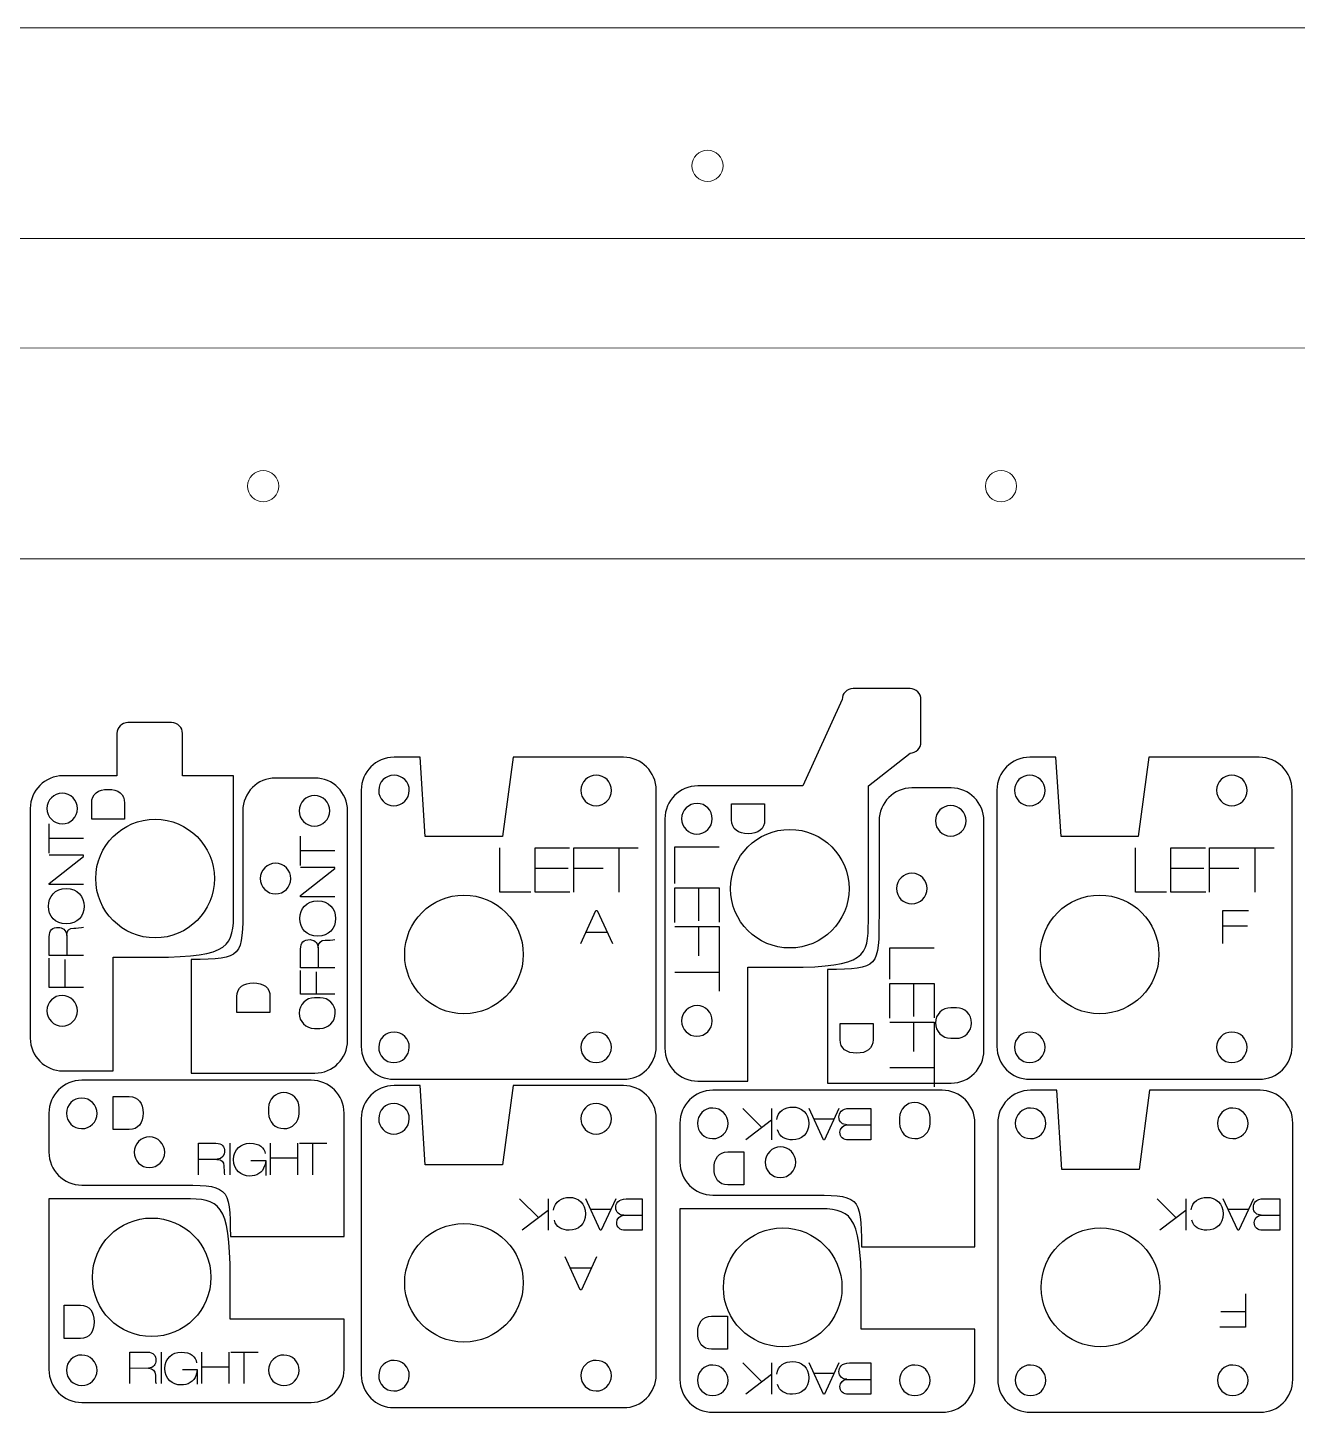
# Model space of a CAD drawing. Header units: millimetres. Extents: x 3 to 781, y 1 to 299.
# Drawn here: x 101.6 to 194.6, y 197.3 to 298.7 of the extents above; entities that cross this region are included whole.
import ezdxf

# ---------------------------------------------------------------- set-up
doc = ezdxf.new("R2010")
doc.units = ezdxf.units.MM
doc.layers.add('Layer_1', color=1, linetype='CONTINUOUS', true_color=0xff0000)
doc.layers.add('New Right D arm', color=1, linetype='CONTINUOUS', lineweight=0, true_color=0xff0000)

msp = doc.modelspace()

# ---------------------------------------------------------------- linework, layer by layer
at = {"layer": 'Layer_1', "color": 1, "true_color": 0xff0000}
for points in [[(166.23, 250.3), (162.06, 250.3)], [(161.26, 249.5), (158.38, 243.18), (150.69, 243.18)], [(167.03, 246.39), (167.03, 249.5), (167.03, 249.5)], [(112.18, 247.82), (108.98, 247.82)], [(108.18, 247.02), (108.18, 243.92), (104.23, 243.92)], [(112.97, 243.92), (112.98, 243.92), (112.98, 247.02)], [(130.75, 239.48), (130.38, 245.28), (128.46, 245.28)], [(145.25, 245.28), (137.18, 245.28), (136.41, 239.48), (130.75, 239.48), (130.75, 239.48)], [(163.18, 233.26), (163.18, 243.18), (166.23, 245.58)], [(177.29, 239.48), (176.91, 245.28), (174.99, 245.28)], [(191.79, 245.28), (183.71, 245.28), (182.94, 239.48), (177.29, 239.48), (177.29, 239.48)], [(116.72, 234), (116.72, 243.92), (112.97, 243.92), (112.97, 243.92)], [(122.66, 243.76), (119.79, 243.76)], [(126.06, 242.88), (126.06, 224.11)], [(129.58, 242.85), (129.58, 242.85)], [(144.37, 242.85), (144.37, 242.85)], [(147.65, 224.11), (147.65, 242.88)], [(169.24, 243.03), (166.37, 243.03)], [(172.59, 242.88), (172.59, 224.11)], [(176.11, 242.85), (176.11, 242.85)], [(190.91, 242.85), (190.91, 242.85)], [(194.19, 224.11), (194.19, 242.88)], [(101.83, 241.52), (101.83, 224.72)], [(117.39, 241.36), (117.39, 234.49), (117.39, 234.49)], [(125.06, 224.56), (125.06, 241.36)], [(104.17, 240.4), (104.17, 240.4)], [(122.63, 240.24), (122.63, 240.24)], [(148.29, 240.78), (148.29, 223.98)], [(163.97, 240.63), (163.96, 233.76), (163.96, 233.76)], [(171.64, 223.83), (171.64, 240.63)], [(150.63, 239.66), (150.63, 239.66)], [(169.21, 239.51), (169.21, 239.51)], [(119.79, 235.28), (119.79, 235.28)], [(166.36, 234.55), (166.36, 234.55)], [(110.97, 232.06), (110.97, 232.06)], [(157.43, 231.32), (157.43, 231.32)], [(104.23, 222.33), (107.91, 222.33), (107.91, 230.65), (110.97, 230.65)], [(113.61, 230.48), (113.61, 222.16), (122.66, 222.16)], [(137.92, 230.85), (137.92, 230.85)], [(184.45, 230.85), (184.45, 230.85)], [(150.69, 221.58), (154.37, 221.58), (154.37, 229.91), (157.43, 229.91)], [(160.19, 229.75), (160.19, 221.43), (169.24, 221.43)], [(123.05, 227.68), (122.64, 227.68)], [(169.62, 226.95), (169.21, 226.95)], [(104.17, 225.61), (104.17, 225.61)], [(122.63, 225.44), (123.04, 225.44), (123.04, 225.44)], [(129.58, 224.05), (129.58, 224.05)], [(144.37, 224.05), (144.37, 224.05)], [(150.63, 224.86), (150.63, 224.86)], [(169.21, 224.71), (169.61, 224.71), (169.61, 224.71)], [(176.11, 224.05), (176.11, 224.05)], [(190.91, 224.05), (190.91, 224.05)], [(122.4, 221.64), (105.6, 221.64)], [(128.46, 221.71), (145.25, 221.71)], [(130.75, 215.45), (130.38, 221.25), (128.46, 221.25)], [(145.25, 221.25), (137.18, 221.25), (136.41, 215.45), (130.75, 215.45), (130.75, 215.45)], [(168.58, 220.91), (151.79, 220.91)], [(174.99, 221.71), (191.79, 221.71)], [(176.97, 220.91), (175.05, 220.91)], [(191.85, 220.91), (183.77, 220.91)], [(103.2, 219.24), (103.2, 216.37)], [(106.72, 219.21), (106.72, 219.21)], [(116.48, 210.2), (124.8, 210.2), (124.8, 219.24)], [(119.28, 219.63), (119.28, 219.22)], [(121.52, 219.21), (121.52, 219.62), (121.52, 219.62)], [(165.47, 218.9), (165.47, 218.49)], [(167.7, 218.48), (167.7, 218.89), (167.7, 218.89)], [(126.06, 218.85), (126.06, 200.08)], [(129.58, 218.82), (129.58, 218.82)], [(144.37, 218.82), (144.37, 218.82)], [(147.65, 200.08), (147.65, 218.85)], [(149.39, 218.51), (149.39, 215.64)], [(152.91, 218.48), (152.91, 218.48)], [(162.67, 209.46), (170.98, 209.46), (170.98, 218.51)], [(172.65, 218.51), (172.65, 199.74)], [(176.17, 218.48), (176.17, 218.48)], [(190.97, 218.48), (190.97, 218.48)], [(194.25, 199.74), (194.25, 218.51)], [(111.68, 216.37), (111.68, 216.37)], [(157.87, 215.64), (157.87, 215.64)], [(183, 215.11), (177.35, 215.11), (177.35, 215.11)], [(105.6, 213.97), (112.47, 213.97), (112.47, 213.97)], [(103.2, 212.97), (103.2, 200.47)], [(113.12, 212.97), (103.2, 212.97), (103.2, 212.97)], [(151.79, 213.24), (158.66, 213.24), (158.66, 213.24)], [(149.39, 212.24), (149.39, 199.74)], [(159.31, 212.24), (149.39, 212.24), (149.39, 212.24)], [(115.06, 207.22), (115.06, 207.22)], [(124.8, 200.47), (124.8, 204.16), (116.47, 204.16), (116.47, 207.22)], [(137.92, 206.82), (137.92, 206.82)], [(161.25, 206.48), (161.25, 206.48)], [(170.98, 199.74), (170.98, 203.42), (162.66, 203.42), (162.66, 206.48)], [(184.51, 206.48), (184.51, 206.48)], [(106.72, 200.41), (106.72, 200.41)], [(121.52, 200.41), (121.52, 200.41)], [(129.58, 200.02), (129.58, 200.02)], [(144.37, 200.02), (144.37, 200.02)], [(152.91, 199.68), (152.91, 199.68)], [(167.7, 199.68), (167.7, 199.68)], [(176.17, 199.68), (176.17, 199.68)], [(190.97, 199.68), (190.97, 199.68)], [(105.6, 198.07), (122.4, 198.07)], [(128.46, 197.68), (145.25, 197.68)], [(151.79, 197.34), (168.58, 197.34)], [(175.05, 197.34), (191.85, 197.34)]]:
    msp.add_lwpolyline(points, dxfattribs=at)
at = {"layer": 'Layer_1', "color": 5, "true_color": 0x0000ff}
for points in [[(106.33, 240.74), (106.33, 241.92)], [(108.74, 241.92), (108.74, 240.74), (106.33, 240.74), (106.33, 240.74)], [(153.17, 240.69), (153.17, 241.87), (155.59, 241.87), (155.59, 241.87)], [(155.59, 241.87), (155.59, 240.69)], [(103.22, 238.25), (103.22, 240.41)], [(105.72, 239.33), (103.22, 239.33)], [(121.62, 237.36), (121.62, 239.51)], [(124.13, 238.44), (121.62, 238.44)], [(138.48, 235.41), (136.2, 235.41), (136.2, 238.65)], [(141.34, 235.41), (138.79, 235.41), (138.79, 238.65), (141.31, 238.65)], [(141.63, 235.41), (141.63, 238.65), (143.9, 238.65)], [(143.55, 238.65), (146.34, 238.65)], [(144.95, 235.41), (144.95, 238.65)], [(149.01, 236.04), (149.01, 238.72), (152.25, 238.72)], [(185.01, 235.41), (182.74, 235.41), (182.74, 238.65)], [(187.88, 235.41), (185.32, 235.41), (185.32, 238.65), (187.85, 238.65)], [(188.16, 235.41), (188.16, 238.65), (190.44, 238.65)], [(190.08, 238.65), (192.88, 238.65)], [(191.49, 235.41), (191.49, 238.65)], [(105.72, 235.96), (103.22, 235.96), (103.22, 236.05), (105.72, 238.02), (105.72, 238.11), (103.22, 238.11)], [(124.13, 235.07), (121.62, 235.07), (121.62, 235.16), (124.13, 237.13), (124.13, 237.21), (121.62, 237.21)], [(138.79, 237.15), (141.21, 237.15)], [(141.63, 237.15), (143.77, 237.15)], [(185.32, 237.15), (187.74, 237.15)], [(188.16, 237.15), (190.31, 237.15)], [(149.01, 233.18), (149.01, 235.73), (152.25, 235.73), (152.25, 233.2)], [(150.75, 235.73), (150.75, 233.31)], [(103.16, 234.37), (103.16, 234.37)], [(142.13, 231.66), (143.24, 234.07), (143.33, 234.07), (144.44, 231.66)], [(189.13, 231.66), (189.13, 234.07), (191.01, 234.07)], [(121.57, 233.48), (121.57, 233.48)], [(105.72, 230.76), (103.22, 230.76), (103.22, 232.14)], [(104.5, 232.23), (104.51, 232.23)], [(104.51, 232.23), (104.51, 230.76)], [(144.08, 232.46), (142.5, 232.46)], [(149.01, 232.89), (152.25, 232.89), (152.25, 230.62)], [(150.75, 232.89), (150.75, 230.75)], [(189.13, 232.95), (190.94, 232.95)], [(124.13, 229.87), (121.62, 229.87), (121.62, 231.24)], [(122.9, 231.34), (122.91, 231.33), (122.91, 229.87)], [(164.74, 229.04), (164.74, 231.32), (167.99, 231.32)], [(105.72, 228.42), (103.22, 228.42), (103.22, 230.57)], [(104.38, 228.42), (104.38, 230.47)], [(152.25, 230.97), (152.25, 228.17)], [(124.13, 227.93), (121.62, 227.93), (121.62, 229.68)], [(122.79, 227.93), (122.79, 229.58)], [(149.01, 229.56), (152.25, 229.56)], [(164.74, 226.18), (164.74, 228.73), (167.99, 228.73), (167.99, 226.21)], [(166.48, 228.73), (166.48, 226.31)], [(116.96, 226.59), (116.96, 227.76)], [(119.38, 227.76), (119.38, 226.59), (116.96, 226.59), (116.96, 226.59)], [(161.11, 224.62), (161.11, 225.8), (163.53, 225.8), (163.53, 225.8)], [(163.53, 225.8), (163.53, 224.62)], [(164.74, 225.89), (167.99, 225.89), (167.99, 223.62)], [(166.48, 225.89), (166.48, 223.75)], [(167.99, 223.97), (167.99, 221.17)], [(164.74, 222.57), (167.99, 222.57)], [(107.91, 220.45), (109.08, 220.45)], [(109.08, 218.03), (107.91, 218.03), (107.91, 220.45), (107.91, 220.45)], [(155.39, 218.19), (153.98, 219.58)], [(156.08, 219.58), (156.08, 217.28)], [(161.03, 219.58), (159.98, 217.28), (159.89, 217.28), (158.84, 219.58)], [(161.8, 219.58), (163.37, 219.58), (163.37, 217.28), (163.37, 217.28)], [(156.08, 218.72), (154.2, 217.28)], [(159.19, 218.82), (160.69, 218.82)], [(161.61, 218.38), (163.37, 218.38)], [(161.61, 218.38), (161.61, 218.38)], [(114.16, 214.73), (114.16, 217.03), (115.42, 217.03)], [(116.44, 217.03), (116.44, 214.73)], [(119.42, 214.73), (119.42, 217.03)], [(121.39, 217.03), (121.39, 214.73)], [(121.55, 217.03), (123.53, 217.03)], [(122.51, 214.73), (122.51, 217.01)], [(163.37, 217.28), (161.72, 217.28)], [(115.51, 215.86), (115.5, 215.85), (114.16, 215.85)], [(119.42, 215.96), (121.39, 215.96)], [(152.89, 216.4), (154.07, 216.4), (154.07, 213.98), (154.07, 213.98)], [(117.99, 215.76), (119.07, 215.76), (119.07, 214.68)], [(154.07, 213.98), (152.89, 213.98)], [(139.05, 211.58), (137.64, 212.97)], [(139.74, 212.97), (139.74, 210.67)], [(144.69, 212.96), (143.63, 210.67), (143.55, 210.67), (142.5, 212.96)], [(145.46, 212.96), (146.63, 212.96), (146.63, 210.67), (146.63, 210.67)], [(185.71, 211.58), (184.31, 212.97)], [(186.41, 212.97), (186.41, 210.67)], [(191.36, 212.97), (190.3, 210.67), (190.22, 210.67), (189.16, 212.97)], [(192.13, 212.97), (193.29, 212.97), (193.29, 210.67), (193.29, 210.67)], [(139.74, 212.11), (137.85, 210.67)], [(142.84, 212.21), (144.35, 212.21)], [(186.41, 212.11), (184.52, 210.67)], [(189.51, 212.21), (191.01, 212.21)], [(145.27, 211.76), (146.63, 211.76)], [(145.27, 211.76), (145.27, 211.76)], [(191.93, 211.76), (191.93, 211.77)], [(191.93, 211.76), (193.29, 211.76)], [(146.63, 210.67), (145.38, 210.67)], [(193.29, 210.67), (192.04, 210.67)], [(143.29, 208.71), (142.18, 206.3), (142.09, 206.3), (140.98, 208.71)], [(141.35, 207.92), (142.93, 207.92)], [(190.79, 206), (190.79, 203.58), (188.91, 203.58)], [(104.32, 205.17), (105.5, 205.17)], [(105.5, 202.75), (104.32, 202.75), (104.32, 205.17), (104.32, 205.17)], [(190.79, 204.7), (188.99, 204.7)], [(151.7, 204.37), (152.88, 204.37), (152.88, 201.96), (152.88, 201.96)], [(109.13, 199.44), (109.13, 201.74), (110.39, 201.74)], [(111.41, 201.74), (111.41, 199.44)], [(114.4, 199.44), (114.4, 201.74)], [(116.37, 201.74), (116.37, 199.44)], [(116.52, 201.74), (118.51, 201.74)], [(117.48, 199.44), (117.48, 201.72)], [(152.88, 201.96), (151.7, 201.96)], [(114.4, 200.67), (116.37, 200.67)], [(155.39, 199.57), (153.98, 200.96)], [(156.08, 200.96), (156.08, 198.66)], [(161.03, 200.96), (159.98, 198.66), (159.89, 198.66), (158.84, 200.96)], [(161.8, 200.96), (163.37, 200.96), (163.37, 198.66), (163.37, 198.66)], [(110.48, 200.56), (110.48, 200.56), (109.13, 200.55)], [(112.97, 200.47), (114.05, 200.47), (114.05, 199.39)], [(156.08, 200.1), (154.2, 198.66)], [(159.19, 200.2), (160.69, 200.2)], [(161.61, 199.75), (161.61, 199.76)], [(161.61, 199.75), (163.37, 199.75)], [(163.37, 198.66), (161.72, 198.66)]]:
    msp.add_lwpolyline(points, dxfattribs=at)
at = {"layer": 'Layer_1', "color": 1, "true_color": 0xff0000}
for points in [[(162.06, 250.3), (161.62, 250.3), (161.26, 249.94), (161.26, 249.5)], [(167.03, 249.5), (167.03, 249.94), (166.67, 250.3), (166.23, 250.3)], [(108.98, 247.82), (108.54, 247.82), (108.18, 247.46), (108.18, 247.02)], [(112.98, 247.02), (112.98, 247.46), (112.62, 247.82), (112.18, 247.82)], [(166.23, 245.58), (166.67, 245.58), (167.03, 245.95), (167.03, 246.39)], [(128.46, 245.28), (127.13, 245.28), (126.06, 244.2), (126.06, 242.88)], [(147.65, 242.88), (147.65, 244.2), (146.58, 245.28), (145.25, 245.28)], [(174.99, 245.28), (173.67, 245.28), (172.59, 244.2), (172.59, 242.88)], [(194.19, 242.88), (194.19, 244.2), (193.12, 245.28), (191.79, 245.28)], [(104.23, 243.92), (102.9, 243.92), (101.83, 242.85), (101.83, 241.52)], [(119.79, 243.76), (118.47, 243.76), (117.39, 242.68), (117.39, 241.36)], [(125.06, 241.36), (125.06, 242.68), (123.99, 243.76), (122.66, 243.76)], [(128.46, 243.97), (127.84, 243.97), (127.34, 243.47), (127.34, 242.86)], [(129.58, 242.85), (129.58, 243.47), (129.08, 243.97), (128.46, 243.97)], [(143.26, 243.97), (142.64, 243.97), (142.14, 243.47), (142.13, 242.86)], [(144.37, 242.85), (144.38, 243.47), (143.88, 243.97), (143.26, 243.97)], [(175, 243.97), (174.38, 243.97), (173.88, 243.47), (173.87, 242.86)], [(176.11, 242.85), (176.12, 243.47), (175.61, 243.97), (175, 243.97)], [(189.79, 243.97), (189.17, 243.97), (188.67, 243.47), (188.67, 242.86)], [(190.91, 242.85), (190.91, 243.47), (190.41, 243.97), (189.79, 243.97)], [(104.17, 242.64), (103.56, 242.65), (103.05, 242.14), (103.05, 241.53)], [(105.29, 241.52), (105.29, 242.14), (104.79, 242.64), (104.17, 242.64)], [(122.64, 242.48), (122.02, 242.48), (121.52, 241.98), (121.52, 241.36)], [(123.76, 241.35), (123.76, 241.97), (123.26, 242.48), (122.64, 242.48)], [(127.34, 242.86), (127.33, 242.24), (127.83, 241.73), (128.45, 241.73)], [(128.45, 241.73), (129.07, 241.73), (129.57, 242.23), (129.58, 242.85)], [(142.13, 242.86), (142.13, 242.24), (142.63, 241.73), (143.25, 241.73)], [(143.25, 241.73), (143.87, 241.73), (144.37, 242.23), (144.37, 242.85)], [(150.69, 243.18), (149.36, 243.18), (148.29, 242.1), (148.29, 240.78)], [(166.37, 243.03), (165.04, 243.03), (163.97, 241.96), (163.97, 240.63)], [(171.64, 240.63), (171.64, 241.95), (170.56, 243.03), (169.24, 243.03)], [(173.87, 242.86), (173.87, 242.24), (174.37, 241.73), (174.99, 241.73)], [(174.99, 241.73), (175.61, 241.73), (176.11, 242.23), (176.11, 242.85)], [(188.67, 242.86), (188.67, 242.24), (189.17, 241.73), (189.79, 241.73)], [(189.79, 241.73), (190.4, 241.73), (190.91, 242.23), (190.91, 242.85)], [(103.05, 241.53), (103.05, 240.91), (103.55, 240.41), (104.17, 240.4)], [(104.17, 240.4), (104.78, 240.4), (105.29, 240.9), (105.29, 241.52)], [(121.52, 241.36), (121.51, 240.74), (122.01, 240.24), (122.63, 240.24)], [(122.63, 240.24), (123.25, 240.24), (123.75, 240.74), (123.76, 241.35)], [(150.64, 241.9), (150.02, 241.9), (149.52, 241.4), (149.51, 240.78)], [(151.75, 240.77), (151.76, 241.39), (151.26, 241.9), (150.64, 241.9)], [(169.21, 241.75), (168.59, 241.75), (168.09, 241.25), (168.09, 240.63)], [(170.33, 240.63), (170.33, 241.24), (169.83, 241.75), (169.21, 241.75)], [(106.63, 236.4), (106.63, 238.8), (108.57, 240.74), (110.97, 240.74)], [(110.97, 240.74), (113.37, 240.74), (115.31, 238.8), (115.31, 236.4)], [(149.51, 240.78), (149.51, 240.16), (150.01, 239.66), (150.63, 239.66)], [(150.63, 239.66), (151.25, 239.66), (151.75, 240.15), (151.75, 240.77)], [(168.09, 240.63), (168.09, 240.02), (168.59, 239.51), (169.21, 239.51)], [(169.21, 239.51), (169.82, 239.51), (170.33, 240.01), (170.33, 240.63)], [(153.09, 235.66), (153.09, 238.05), (155.04, 240), (157.43, 240)], [(157.43, 240), (159.83, 240), (161.77, 238.05), (161.77, 235.66)], [(119.79, 237.52), (119.18, 237.52), (118.67, 237.02), (118.67, 236.4)], [(120.91, 236.39), (120.91, 237.01), (120.41, 237.52), (119.79, 237.52)], [(110.97, 232.06), (108.57, 232.06), (106.63, 234.01), (106.63, 236.4)], [(115.31, 236.4), (115.31, 234.01), (113.37, 232.06), (110.97, 232.06)], [(118.67, 236.4), (118.67, 235.78), (119.17, 235.28), (119.79, 235.28)], [(119.79, 235.28), (120.4, 235.28), (120.91, 235.78), (120.91, 236.39)], [(166.37, 236.79), (165.75, 236.79), (165.25, 236.29), (165.25, 235.67)], [(167.48, 235.67), (167.49, 236.28), (166.99, 236.79), (166.37, 236.79)], [(129.24, 230.85), (129.24, 233.25), (131.18, 235.19), (133.58, 235.19)], [(133.58, 235.19), (135.97, 235.19), (137.92, 233.25), (137.92, 230.85)], [(157.43, 231.32), (155.04, 231.32), (153.09, 233.26), (153.09, 235.66)], [(161.77, 235.66), (161.77, 233.26), (159.83, 231.32), (157.43, 231.32)], [(165.25, 235.67), (165.24, 235.05), (165.74, 234.55), (166.36, 234.55)], [(166.36, 234.55), (166.98, 234.55), (167.48, 235.05), (167.48, 235.67)], [(175.77, 230.85), (175.77, 233.25), (177.71, 235.19), (180.11, 235.19)], [(180.11, 235.19), (182.51, 235.19), (184.45, 233.25), (184.45, 230.85)], [(117.39, 234.49), (117.39, 230.65), (117.39, 230.48), (113.61, 230.48)], [(110.97, 230.65), (116.5, 230.65), (116.72, 231.49), (116.72, 234)], [(157.43, 229.91), (162.96, 229.91), (163.18, 230.75), (163.18, 233.26)], [(163.96, 233.76), (163.96, 229.92), (163.96, 229.75), (160.19, 229.75)], [(133.58, 226.51), (131.18, 226.51), (129.24, 228.45), (129.24, 230.85)], [(137.92, 230.85), (137.92, 228.45), (135.97, 226.51), (133.58, 226.51)], [(180.11, 226.51), (177.71, 226.51), (175.77, 228.45), (175.77, 230.85)], [(184.45, 230.85), (184.45, 228.45), (182.51, 226.51), (180.11, 226.51)], [(104.17, 227.84), (103.56, 227.85), (103.05, 227.35), (103.05, 226.73)], [(105.29, 226.72), (105.29, 227.34), (104.79, 227.84), (104.17, 227.84)], [(122.64, 227.68), (122.02, 227.68), (121.52, 227.18), (121.52, 226.56)], [(124.16, 226.56), (124.17, 227.17), (123.67, 227.68), (123.05, 227.68)], [(150.64, 227.1), (150.02, 227.1), (149.52, 226.6), (149.51, 225.98)], [(151.75, 225.98), (151.76, 226.59), (151.26, 227.1), (150.64, 227.1)], [(103.05, 226.73), (103.05, 226.11), (103.55, 225.61), (104.17, 225.61)], [(104.17, 225.61), (104.78, 225.6), (105.29, 226.1), (105.29, 226.72)], [(121.52, 226.56), (121.51, 225.94), (122.01, 225.44), (122.63, 225.44)], [(123.04, 225.44), (123.66, 225.44), (124.16, 225.94), (124.16, 226.56)], [(149.51, 225.98), (149.51, 225.36), (150.01, 224.86), (150.63, 224.86)], [(150.63, 224.86), (151.25, 224.86), (151.75, 225.36), (151.75, 225.98)], [(169.21, 226.95), (168.6, 226.95), (168.09, 226.45), (168.09, 225.84)], [(170.74, 225.83), (170.74, 226.45), (170.24, 226.95), (169.62, 226.95)], [(128.46, 225.17), (127.84, 225.17), (127.34, 224.67), (127.34, 224.06)], [(129.58, 224.05), (129.58, 224.67), (129.08, 225.17), (128.46, 225.17)], [(143.26, 225.17), (142.64, 225.17), (142.14, 224.67), (142.13, 224.06)], [(144.37, 224.05), (144.38, 224.67), (143.88, 225.17), (143.26, 225.17)], [(168.09, 225.84), (168.09, 225.22), (168.59, 224.71), (169.21, 224.71)], [(169.61, 224.71), (170.23, 224.71), (170.74, 225.21), (170.74, 225.83)], [(175, 225.17), (174.38, 225.17), (173.87, 224.67), (173.87, 224.06)], [(176.11, 224.05), (176.12, 224.67), (175.61, 225.17), (175, 225.17)], [(189.79, 225.17), (189.17, 225.17), (188.67, 224.67), (188.67, 224.06)], [(190.91, 224.05), (190.91, 224.67), (190.41, 225.17), (189.79, 225.17)], [(101.83, 224.72), (101.83, 223.4), (102.9, 222.33), (104.23, 222.33)], [(122.66, 222.16), (123.99, 222.16), (125.06, 223.23), (125.06, 224.56)], [(126.06, 224.11), (126.06, 222.78), (127.13, 221.71), (128.46, 221.71)], [(127.34, 224.06), (127.33, 223.44), (127.83, 222.93), (128.45, 222.93)], [(128.45, 222.93), (129.07, 222.93), (129.57, 223.43), (129.58, 224.05)], [(142.13, 224.06), (142.13, 223.44), (142.63, 222.93), (143.25, 222.93)], [(143.25, 222.93), (143.87, 222.93), (144.37, 223.43), (144.37, 224.05)], [(145.25, 221.71), (146.58, 221.71), (147.65, 222.78), (147.65, 224.11)], [(148.29, 223.98), (148.29, 222.65), (149.36, 221.58), (150.69, 221.58)], [(172.59, 224.11), (172.59, 222.78), (173.67, 221.71), (174.99, 221.71)], [(173.87, 224.06), (173.87, 223.44), (174.37, 222.93), (174.99, 222.93)], [(174.99, 222.93), (175.61, 222.93), (176.11, 223.43), (176.11, 224.05)], [(188.67, 224.06), (188.67, 223.44), (189.17, 222.93), (189.79, 222.93)], [(189.79, 222.93), (190.4, 222.93), (190.91, 223.43), (190.91, 224.05)], [(191.79, 221.71), (193.12, 221.71), (194.19, 222.78), (194.19, 224.11)], [(169.24, 221.43), (170.56, 221.43), (171.64, 222.51), (171.64, 223.83)], [(105.6, 221.64), (104.27, 221.64), (103.2, 220.57), (103.2, 219.24)], [(124.8, 219.24), (124.8, 220.57), (123.72, 221.64), (122.4, 221.64)], [(128.46, 221.25), (127.13, 221.25), (126.06, 220.18), (126.06, 218.85)], [(147.65, 218.85), (147.65, 220.18), (146.58, 221.25), (145.25, 221.25)], [(151.79, 220.91), (150.46, 220.91), (149.39, 219.84), (149.39, 218.51)], [(170.98, 218.51), (170.98, 219.84), (169.91, 220.91), (168.58, 220.91)], [(175.05, 220.91), (173.73, 220.91), (172.65, 219.84), (172.65, 218.51)], [(177.35, 215.11), (177.35, 215.11), (176.97, 220.91), (176.97, 220.91)], [(183.77, 220.91), (183.77, 220.91), (183, 215.11), (183, 215.11)], [(194.25, 218.51), (194.25, 219.84), (193.18, 220.91), (191.85, 220.91)], [(105.6, 220.34), (104.98, 220.34), (104.48, 219.84), (104.48, 219.22)], [(106.72, 219.21), (106.72, 219.83), (106.22, 220.33), (105.6, 220.34)], [(120.4, 220.74), (119.78, 220.75), (119.28, 220.25), (119.28, 219.63)], [(121.52, 219.62), (121.52, 220.24), (121.02, 220.74), (120.4, 220.74)], [(128.46, 219.94), (127.84, 219.95), (127.34, 219.45), (127.34, 218.83)], [(129.58, 218.82), (129.58, 219.44), (129.08, 219.94), (128.46, 219.94)], [(143.26, 219.94), (142.64, 219.95), (142.14, 219.45), (142.13, 218.83)], [(144.37, 218.82), (144.38, 219.44), (143.88, 219.94), (143.26, 219.94)], [(166.59, 220.01), (165.97, 220.02), (165.47, 219.52), (165.47, 218.9)], [(167.7, 218.89), (167.71, 219.51), (167.21, 220.01), (166.59, 220.01)], [(104.48, 219.22), (104.48, 218.6), (104.98, 218.1), (105.59, 218.1)], [(105.59, 218.1), (106.21, 218.09), (106.72, 218.59), (106.72, 219.21)], [(119.28, 219.22), (119.27, 218.6), (119.77, 218.1), (120.39, 218.1)], [(120.39, 218.1), (121.01, 218.09), (121.51, 218.59), (121.52, 219.21)], [(151.79, 219.61), (151.17, 219.61), (150.67, 219.11), (150.67, 218.49)], [(152.91, 218.48), (152.91, 219.1), (152.41, 219.6), (151.79, 219.61)], [(175.06, 219.61), (174.44, 219.61), (173.93, 219.11), (173.93, 218.49)], [(176.17, 218.48), (176.18, 219.1), (175.67, 219.6), (175.06, 219.61)], [(189.85, 219.61), (189.23, 219.61), (188.73, 219.11), (188.73, 218.49)], [(190.97, 218.48), (190.97, 219.1), (190.47, 219.6), (189.85, 219.61)], [(127.34, 218.83), (127.33, 218.21), (127.83, 217.71), (128.45, 217.7)], [(128.45, 217.7), (129.07, 217.7), (129.57, 218.2), (129.58, 218.82)], [(142.13, 218.83), (142.13, 218.21), (142.63, 217.71), (143.25, 217.7)], [(143.25, 217.7), (143.87, 217.7), (144.37, 218.2), (144.37, 218.82)], [(150.67, 218.49), (150.66, 217.87), (151.16, 217.37), (151.78, 217.37)], [(151.78, 217.37), (152.4, 217.36), (152.9, 217.86), (152.91, 218.48)], [(165.47, 218.49), (165.46, 217.87), (165.96, 217.37), (166.58, 217.37)], [(166.58, 217.37), (167.2, 217.36), (167.7, 217.86), (167.7, 218.48)], [(173.93, 218.49), (173.93, 217.87), (174.43, 217.37), (175.05, 217.37)], [(175.05, 217.37), (175.67, 217.36), (176.17, 217.86), (176.17, 218.48)], [(188.73, 218.49), (188.73, 217.87), (189.23, 217.37), (189.85, 217.37)], [(189.85, 217.37), (190.46, 217.36), (190.97, 217.86), (190.97, 218.48)], [(110.56, 217.49), (109.94, 217.49), (109.44, 216.99), (109.44, 216.37)], [(111.68, 216.37), (111.68, 216.98), (111.18, 217.49), (110.56, 217.49)], [(103.2, 216.37), (103.2, 215.05), (104.27, 213.97), (105.6, 213.97)], [(109.44, 216.37), (109.44, 215.76), (109.94, 215.25), (110.55, 215.25)], [(110.55, 215.25), (111.17, 215.25), (111.68, 215.75), (111.68, 216.37)], [(156.75, 216.76), (156.13, 216.76), (155.63, 216.26), (155.63, 215.64)], [(157.87, 215.64), (157.87, 216.25), (157.37, 216.76), (156.75, 216.76)], [(149.39, 215.64), (149.39, 214.32), (150.46, 213.24), (151.79, 213.24)], [(155.63, 215.64), (155.62, 215.03), (156.12, 214.52), (156.74, 214.52)], [(156.74, 214.52), (157.36, 214.52), (157.86, 215.02), (157.87, 215.64)], [(112.47, 213.97), (116.31, 213.97), (116.48, 213.97), (116.48, 210.2)], [(116.47, 207.22), (116.47, 212.74), (115.63, 212.97), (113.12, 212.97)], [(158.66, 213.24), (162.5, 213.24), (162.67, 213.24), (162.67, 209.46)], [(162.66, 206.48), (162.66, 212.01), (161.82, 212.24), (159.31, 212.24)], [(106.38, 207.22), (106.38, 209.61), (108.32, 211.56), (110.72, 211.56)], [(110.72, 211.56), (113.12, 211.56), (115.06, 209.61), (115.06, 207.22)], [(129.24, 206.82), (129.24, 209.22), (131.18, 211.16), (133.58, 211.16)], [(133.58, 211.16), (135.97, 211.16), (137.92, 209.22), (137.92, 206.82)], [(152.57, 206.48), (152.57, 208.88), (154.51, 210.83), (156.91, 210.83)], [(156.91, 210.83), (159.3, 210.83), (161.25, 208.88), (161.25, 206.48)], [(175.83, 206.48), (175.83, 208.88), (177.77, 210.83), (180.17, 210.83)], [(180.17, 210.83), (182.57, 210.83), (184.51, 208.88), (184.51, 206.48)], [(110.72, 202.88), (108.32, 202.88), (106.38, 204.82), (106.38, 207.22)], [(115.06, 207.22), (115.06, 204.82), (113.12, 202.88), (110.72, 202.88)], [(133.58, 202.48), (131.18, 202.48), (129.24, 204.43), (129.24, 206.82)], [(137.92, 206.82), (137.92, 204.43), (135.97, 202.48), (133.58, 202.48)], [(156.91, 202.14), (154.51, 202.14), (152.57, 204.09), (152.57, 206.48)], [(161.25, 206.48), (161.25, 204.09), (159.3, 202.14), (156.91, 202.14)], [(180.17, 202.14), (177.77, 202.14), (175.83, 204.09), (175.83, 206.48)], [(184.51, 206.48), (184.51, 204.09), (182.57, 202.14), (180.17, 202.14)], [(105.6, 201.53), (104.98, 201.54), (104.48, 201.04), (104.48, 200.42)], [(106.72, 200.41), (106.72, 201.03), (106.22, 201.53), (105.6, 201.53)], [(120.4, 201.53), (119.78, 201.54), (119.28, 201.04), (119.28, 200.42)], [(121.52, 200.41), (121.52, 201.03), (121.02, 201.53), (120.4, 201.53)], [(128.46, 201.14), (127.84, 201.15), (127.34, 200.65), (127.34, 200.03)], [(129.58, 200.02), (129.58, 200.64), (129.08, 201.14), (128.46, 201.14)], [(143.26, 201.14), (142.64, 201.15), (142.14, 200.65), (142.13, 200.03)], [(144.37, 200.02), (144.38, 200.64), (143.88, 201.14), (143.26, 201.14)], [(151.79, 200.8), (151.17, 200.81), (150.67, 200.31), (150.67, 199.69)], [(152.91, 199.68), (152.91, 200.3), (152.41, 200.8), (151.79, 200.8)], [(166.59, 200.8), (165.97, 200.81), (165.47, 200.31), (165.46, 199.69)], [(167.7, 199.68), (167.71, 200.3), (167.21, 200.8), (166.59, 200.8)], [(175.06, 200.8), (174.44, 200.81), (173.93, 200.31), (173.93, 199.69)], [(176.17, 199.68), (176.18, 200.3), (175.67, 200.8), (175.06, 200.8)], [(189.85, 200.8), (189.23, 200.81), (188.73, 200.31), (188.73, 199.69)], [(190.97, 199.68), (190.97, 200.3), (190.47, 200.8), (189.85, 200.8)], [(103.2, 200.47), (103.2, 199.14), (104.27, 198.07), (105.6, 198.07)], [(104.48, 200.42), (104.48, 199.8), (104.98, 199.3), (105.59, 199.3)], [(105.59, 199.3), (106.21, 199.29), (106.72, 199.79), (106.72, 200.41)], [(119.28, 200.42), (119.27, 199.8), (119.77, 199.3), (120.39, 199.3)], [(120.39, 199.3), (121.01, 199.29), (121.51, 199.79), (121.52, 200.41)], [(122.4, 198.07), (123.72, 198.07), (124.8, 199.14), (124.8, 200.47)], [(126.06, 200.08), (126.06, 198.75), (127.13, 197.68), (128.46, 197.68)], [(127.34, 200.03), (127.33, 199.41), (127.83, 198.91), (128.45, 198.9)], [(128.45, 198.9), (129.07, 198.9), (129.57, 199.4), (129.58, 200.02)], [(142.13, 200.03), (142.13, 199.41), (142.63, 198.91), (143.25, 198.9)], [(143.25, 198.9), (143.87, 198.9), (144.37, 199.4), (144.37, 200.02)], [(145.25, 197.68), (146.58, 197.68), (147.65, 198.75), (147.65, 200.08)], [(149.39, 199.74), (149.39, 198.41), (150.46, 197.34), (151.79, 197.34)], [(150.67, 199.69), (150.66, 199.07), (151.16, 198.57), (151.78, 198.56)], [(151.78, 198.56), (152.4, 198.56), (152.9, 199.06), (152.91, 199.68)], [(165.46, 199.69), (165.46, 199.07), (165.96, 198.57), (166.58, 198.56)], [(166.58, 198.56), (167.2, 198.56), (167.7, 199.06), (167.7, 199.68)], [(168.58, 197.34), (169.91, 197.34), (170.98, 198.41), (170.98, 199.74)], [(172.65, 199.74), (172.65, 198.41), (173.73, 197.34), (175.05, 197.34)], [(173.93, 199.69), (173.93, 199.07), (174.43, 198.57), (175.05, 198.56)], [(175.05, 198.56), (175.67, 198.56), (176.17, 199.06), (176.17, 199.68)], [(188.73, 199.69), (188.73, 199.07), (189.23, 198.57), (189.85, 198.56)], [(189.85, 198.56), (190.46, 198.56), (190.97, 199.06), (190.97, 199.68)], [(191.85, 197.34), (193.18, 197.34), (194.25, 198.41), (194.25, 199.74)]]:
    msp.add_open_spline(points, degree=3, dxfattribs=at)
at = {"layer": 'Layer_1', "color": 5, "true_color": 0x0000ff}
for points in [[(106.33, 241.92), (106.33, 242.59), (106.81, 242.93), (107.54, 242.93)], [(107.54, 242.93), (108.26, 242.93), (108.74, 242.59), (108.74, 241.92)], [(154.38, 239.68), (153.66, 239.68), (153.17, 240.02), (153.17, 240.69)], [(155.59, 240.69), (155.59, 240.02), (155.1, 239.68), (154.38, 239.68)], [(103.16, 234.37), (103.16, 235.09), (103.64, 235.67), (104.47, 235.67)], [(104.47, 235.67), (105.3, 235.67), (105.78, 235.09), (105.78, 234.37)], [(104.47, 233.08), (103.64, 233.08), (103.16, 233.66), (103.16, 234.37)], [(105.78, 234.37), (105.78, 233.66), (105.3, 233.08), (104.47, 233.08)], [(121.57, 233.48), (121.57, 234.19), (122.05, 234.77), (122.87, 234.77)], [(122.87, 234.77), (123.7, 234.77), (124.18, 234.19), (124.18, 233.48)], [(122.87, 232.18), (122.05, 232.18), (121.57, 232.76), (121.57, 233.48)], [(124.18, 233.48), (124.18, 232.76), (123.7, 232.18), (122.87, 232.18)], [(103.22, 232.14), (103.22, 232.64), (103.46, 232.83), (103.9, 232.83)], [(103.9, 232.83), (104.14, 232.83), (104.48, 232.66), (104.5, 232.23)], [(104.51, 232.23), (104.51, 232.61), (104.69, 232.78), (105.03, 232.78)], [(105.03, 232.78), (105.12, 232.78), (105.62, 232.79), (105.72, 232.84)], [(121.62, 231.24), (121.62, 231.74), (121.86, 231.93), (122.31, 231.93)], [(122.31, 231.93), (122.55, 231.93), (122.88, 231.77), (122.9, 231.34)], [(122.91, 231.33), (122.91, 231.72), (123.09, 231.89), (123.43, 231.89)], [(123.43, 231.89), (123.53, 231.89), (124.02, 231.89), (124.13, 231.94)], [(116.96, 227.76), (116.96, 228.43), (117.45, 228.77), (118.17, 228.77)], [(118.17, 228.77), (118.89, 228.77), (119.38, 228.43), (119.38, 227.76)], [(162.32, 223.62), (161.6, 223.62), (161.11, 223.96), (161.11, 224.62)], [(163.53, 224.62), (163.53, 223.96), (163.04, 223.62), (162.32, 223.62)], [(109.08, 220.45), (109.75, 220.45), (110.09, 219.96), (110.09, 219.24)], [(110.09, 219.24), (110.09, 218.52), (109.75, 218.03), (109.08, 218.03)], [(156.48, 218.76), (156.55, 219.38), (157.1, 219.68), (157.63, 219.68)], [(157.63, 219.68), (158.29, 219.68), (158.82, 219.24), (158.82, 218.48)], [(161.03, 218.96), (161.03, 219.22), (161.2, 219.58), (161.8, 219.58)], [(161.61, 218.38), (161.31, 218.39), (161.03, 218.55), (161.03, 218.96)], [(157.63, 217.28), (157.09, 217.28), (156.66, 217.51), (156.54, 218.01)], [(158.82, 218.48), (158.82, 217.73), (158.29, 217.28), (157.63, 217.28)], [(161.1, 217.85), (161.1, 218.12), (161.34, 218.38), (161.61, 218.38)], [(115.42, 217.03), (115.88, 217.03), (116.05, 216.81), (116.05, 216.4)], [(116.72, 215.83), (116.72, 216.59), (117.25, 217.03), (117.91, 217.03)], [(117.91, 217.03), (118.63, 217.03), (118.96, 216.71), (119.04, 216.27)], [(161.72, 217.28), (161.36, 217.28), (161.1, 217.48), (161.1, 217.85)], [(115.5, 215.85), (115.86, 215.85), (116.01, 215.68), (116.01, 215.37)], [(116.05, 216.4), (116.05, 216.19), (115.91, 215.88), (115.51, 215.86)], [(151.89, 215.19), (151.89, 215.91), (152.23, 216.4), (152.89, 216.4)], [(116.01, 215.37), (116.01, 215.28), (116.02, 214.83), (116.06, 214.73)], [(117.91, 214.63), (117.25, 214.63), (116.72, 215.07), (116.72, 215.83)], [(118.99, 215.38), (118.83, 214.85), (118.39, 214.63), (117.91, 214.63)], [(119.07, 215.76), (119.04, 215.49), (118.99, 215.38), (118.99, 215.38)], [(152.89, 213.98), (152.23, 213.98), (151.89, 214.47), (151.89, 215.19)], [(140.14, 212.14), (140.21, 212.76), (140.76, 213.07), (141.29, 213.07)], [(141.29, 213.07), (141.95, 213.07), (142.48, 212.63), (142.48, 211.87)], [(144.69, 212.34), (144.69, 212.61), (144.86, 212.96), (145.46, 212.96)], [(186.81, 212.15), (186.87, 212.76), (187.43, 213.07), (187.96, 213.07)], [(187.96, 213.07), (188.62, 213.07), (189.15, 212.63), (189.15, 211.87)], [(191.36, 212.34), (191.36, 212.61), (191.53, 212.97), (192.13, 212.97)], [(142.48, 211.87), (142.48, 211.11), (141.95, 210.67), (141.29, 210.67)], [(145.27, 211.76), (144.97, 211.78), (144.69, 211.94), (144.69, 212.34)], [(189.15, 211.87), (189.15, 211.11), (188.62, 210.67), (187.96, 210.67)], [(191.93, 211.77), (191.64, 211.78), (191.36, 211.94), (191.36, 212.34)], [(141.29, 210.67), (140.75, 210.67), (140.32, 210.89), (140.2, 211.39)], [(144.76, 211.24), (144.76, 211.51), (145, 211.76), (145.27, 211.76)], [(145.38, 210.67), (145.01, 210.67), (144.76, 210.86), (144.76, 211.24)], [(187.96, 210.67), (187.42, 210.67), (186.98, 210.89), (186.86, 211.39)], [(191.43, 211.24), (191.43, 211.51), (191.66, 211.77), (191.93, 211.76)], [(192.04, 210.67), (191.68, 210.67), (191.43, 210.86), (191.43, 211.24)], [(105.5, 205.17), (106.17, 205.17), (106.51, 204.68), (106.51, 203.96)], [(106.51, 203.96), (106.51, 203.24), (106.17, 202.75), (105.5, 202.75)], [(150.69, 203.16), (150.69, 203.88), (151.04, 204.37), (151.7, 204.37)], [(151.7, 201.96), (151.04, 201.96), (150.69, 202.44), (150.69, 203.16)], [(110.39, 201.74), (110.85, 201.74), (111.03, 201.52), (111.03, 201.11)], [(111.69, 200.54), (111.69, 201.3), (112.23, 201.74), (112.88, 201.74)], [(112.88, 201.74), (113.6, 201.74), (113.93, 201.42), (114.01, 200.97)], [(111.03, 201.11), (111.03, 200.89), (110.88, 200.59), (110.48, 200.56)], [(156.48, 200.14), (156.55, 200.75), (157.1, 201.06), (157.63, 201.06)], [(157.63, 201.06), (158.29, 201.06), (158.82, 200.62), (158.82, 199.86)], [(161.03, 200.33), (161.03, 200.6), (161.2, 200.96), (161.8, 200.96)], [(110.48, 200.56), (110.83, 200.55), (110.99, 200.39), (110.99, 200.07)], [(110.99, 200.07), (110.99, 199.99), (110.99, 199.53), (111.04, 199.44)], [(112.88, 199.34), (112.23, 199.34), (111.69, 199.78), (111.69, 200.54)], [(113.97, 200.08), (113.81, 199.55), (113.36, 199.34), (112.88, 199.34)], [(114.05, 200.47), (114.01, 200.2), (113.97, 200.08), (113.97, 200.08)], [(158.82, 199.86), (158.82, 199.1), (158.29, 198.66), (157.63, 198.66)], [(161.61, 199.76), (161.31, 199.77), (161.03, 199.93), (161.03, 200.33)], [(161.1, 199.23), (161.1, 199.5), (161.34, 199.76), (161.61, 199.75)], [(157.63, 198.66), (157.09, 198.66), (156.66, 198.88), (156.54, 199.38)], [(161.72, 198.66), (161.36, 198.66), (161.1, 198.86), (161.1, 199.23)]]:
    msp.add_open_spline(points, degree=3, dxfattribs=at)
at = {"layer": 'New Right D arm', "color": 1, "true_color": 0xff0000}
for p, q in [((42.95, 298.66), (228.9, 298.67)), ((10.42, 275.22), (196.37, 275.23)), ((171.95, 259.81), (724.53, 259.8))]:
    msp.add_line(p, q, dxfattribs=at)
for points in [[(204.48, 283.24), (35.37, 283.24), (35.37, 290.96)], [(151.41, 289.7), (151.41, 289.7)], [(171.95, 259.81), (2.84, 259.81), (2.84, 267.52)], [(118.88, 266.26), (118.88, 266.26)], [(172.89, 266.26), (172.89, 266.26)]]:
    msp.add_lwpolyline(points, dxfattribs=at)
for points in [[(151.41, 289.7), (150.78, 289.7), (150.27, 289.19), (150.27, 288.56)], [(152.55, 288.56), (152.55, 289.19), (152.04, 289.7), (151.41, 289.7)], [(150.27, 288.56), (150.27, 287.93), (150.78, 287.42), (151.41, 287.42)], [(151.41, 287.42), (152.04, 287.42), (152.55, 287.93), (152.55, 288.56)], [(118.88, 266.26), (118.25, 266.26), (117.74, 265.75), (117.74, 265.12)], [(120.02, 265.12), (120.02, 265.75), (119.51, 266.26), (118.88, 266.26)], [(172.89, 266.26), (172.26, 266.26), (171.75, 265.75), (171.75, 265.12)], [(174.03, 265.12), (174.03, 265.75), (173.52, 266.26), (172.89, 266.26)], [(117.74, 265.12), (117.74, 264.49), (118.25, 263.98), (118.88, 263.98)], [(118.88, 263.98), (119.51, 263.98), (120.02, 264.49), (120.02, 265.12)], [(171.75, 265.12), (171.75, 264.49), (172.26, 263.98), (172.89, 263.98)], [(172.89, 263.98), (173.52, 263.98), (174.03, 264.49), (174.03, 265.12)]]:
    msp.add_open_spline(points, degree=3, dxfattribs=at)

doc.saveas('drawing.dxf')
